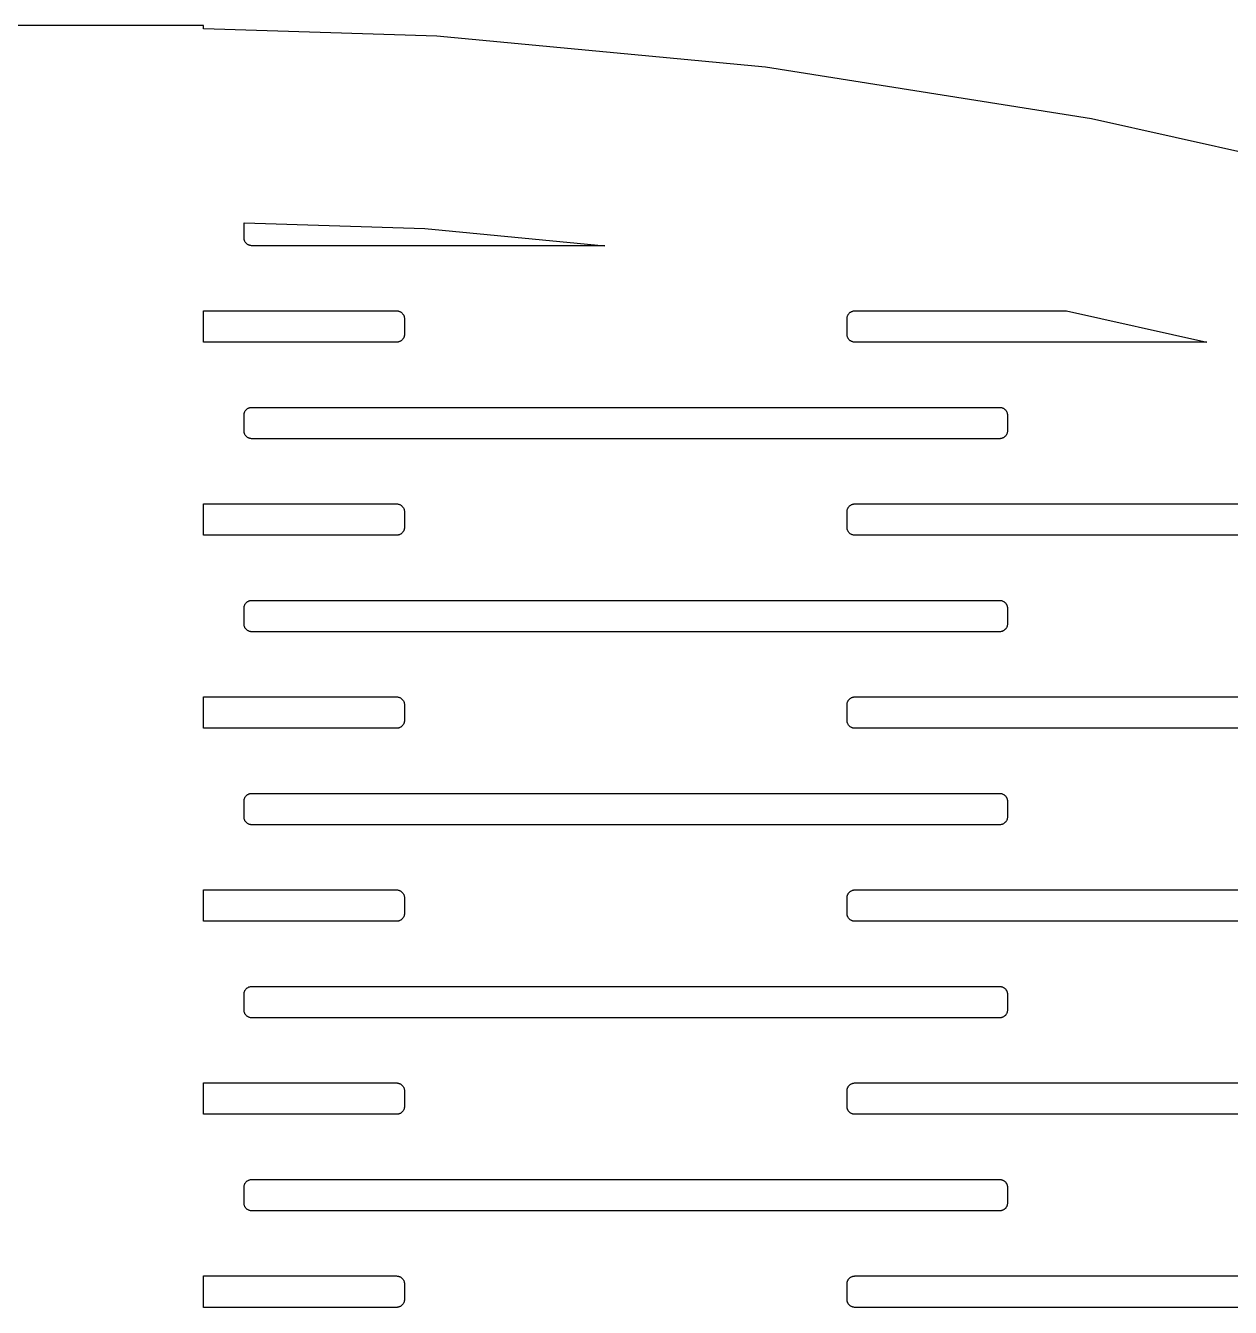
# Model space of a CAD drawing. Header units: metres. Extents: x -218 to 218, y -218 to 218.
# Drawn here: x -3.4 to 46.6, y 164.7 to 217.8 of the extents above; entities that cross this region are included whole.
import ezdxf

# ---------------------------------------------------------------- set-up
doc = ezdxf.new("R2010")
doc.units = ezdxf.units.M

msp = doc.modelspace()

# ---------------------------------------------------------------- linework, layer by layer
for p, q in [((4, 217.797), (-4, 217.797)), ((4, 217.671), (4, 217.797)), ((13.6756, 217.367), (4, 217.671)), ((27.2972, 216.08), (13.6756, 217.367)), ((40.8111, 213.939), (27.2972, 216.08)), ((54.164, 210.955), (40.8111, 213.939)), ((5.6778, 209.003), (5.6778, 209.619)), ((5.6778, 209.619), (13.1733, 209.383)), ((13.1733, 209.383), (20.6358, 208.678)), ((5.67844, 208.982), (5.6778, 209.003)), ((5.68036, 208.962), (5.67844, 208.982)), ((5.68355, 208.942), (5.68036, 208.962)), ((5.688, 208.922), (5.68355, 208.942)), ((5.6937, 208.902), (5.688, 208.922)), ((5.70061, 208.883), (5.6937, 208.902)), ((5.70872, 208.864), (5.70061, 208.883)), ((5.71799, 208.846), (5.70872, 208.864)), ((5.72838, 208.829), (5.71799, 208.846)), ((5.73987, 208.812), (5.72838, 208.829)), ((5.75238, 208.796), (5.73987, 208.812)), ((5.76587, 208.78), (5.75238, 208.796)), ((5.78032, 208.766), (5.76587, 208.78)), ((5.79562, 208.752), (5.78032, 208.766)), ((5.81177, 208.74), (5.79562, 208.752)), ((5.82864, 208.728), (5.81177, 208.74)), ((5.84622, 208.718), (5.82864, 208.728)), ((5.86441, 208.709), (5.84622, 208.718)), ((5.88315, 208.701), (5.86441, 208.709)), ((5.90236, 208.694), (5.88315, 208.701)), ((5.92197, 208.688), (5.90236, 208.694)), ((5.94189, 208.684), (5.92197, 208.688)), ((5.96205, 208.68), (5.94189, 208.684)), ((5.98239, 208.678), (5.96205, 208.68)), ((6.00279, 208.678), (5.98239, 208.678)), ((20.6358, 208.678), (6.00279, 208.678)), ((4, 204.678), (4, 205.978)), ((4, 205.978), (12.0028, 205.978)), ((12.0028, 205.978), (12.0232, 205.977)), ((12.0232, 205.977), (12.0435, 205.975)), ((12.0435, 205.975), (12.0637, 205.972)), ((12.0637, 205.972), (12.0836, 205.968)), ((12.0836, 205.968), (12.1032, 205.962)), ((12.1032, 205.962), (12.1224, 205.955)), ((12.1224, 205.955), (12.1412, 205.947)), ((12.1412, 205.947), (12.1594, 205.938)), ((12.1594, 205.938), (12.1769, 205.927)), ((12.1769, 205.927), (12.1938, 205.916)), ((12.1938, 205.916), (12.2099, 205.903)), ((12.2099, 205.903), (12.2253, 205.89)), ((12.2253, 205.89), (12.2397, 205.875)), ((12.2397, 205.875), (12.2532, 205.86)), ((12.2532, 205.86), (12.2657, 205.844)), ((12.2657, 205.844), (12.2772, 205.827)), ((12.2772, 205.827), (12.2876, 205.809)), ((12.2876, 205.809), (12.2969, 205.791)), ((12.2969, 205.791), (12.305, 205.772)), ((12.305, 205.772), (12.3119, 205.753)), ((12.3119, 205.753), (12.3176, 205.734)), ((12.3176, 205.734), (12.322, 205.714)), ((12.322, 205.714), (12.3252, 205.694)), ((12.3252, 205.694), (12.3271, 205.673)), ((12.3271, 205.673), (12.3278, 205.653)), ((12.3278, 205.653), (12.3278, 205.003)), ((30.6778, 205.653), (30.6784, 205.673)), ((30.6778, 205.003), (30.6778, 205.653)), ((30.6784, 205.673), (30.6804, 205.694)), ((30.6804, 205.694), (30.6835, 205.714)), ((30.6835, 205.714), (30.688, 205.734)), ((30.688, 205.734), (30.6937, 205.753)), ((30.6937, 205.753), (30.7006, 205.772)), ((30.7006, 205.772), (30.7087, 205.791)), ((30.7087, 205.791), (30.718, 205.809)), ((30.718, 205.809), (30.7284, 205.827)), ((30.7284, 205.827), (30.7399, 205.844)), ((30.7399, 205.844), (30.7524, 205.86)), ((30.7524, 205.86), (30.7659, 205.875)), ((30.7659, 205.875), (30.7803, 205.89)), ((30.7803, 205.89), (30.7956, 205.903)), ((30.7956, 205.903), (30.8118, 205.916)), ((30.8118, 205.916), (30.8286, 205.927)), ((30.8286, 205.927), (30.8462, 205.938)), ((30.8462, 205.938), (30.8644, 205.947)), ((30.8644, 205.947), (30.8831, 205.955)), ((30.8831, 205.955), (30.9024, 205.962)), ((30.9024, 205.962), (30.922, 205.968)), ((30.922, 205.968), (30.9419, 205.972)), ((30.9419, 205.972), (30.9621, 205.975)), ((30.9621, 205.975), (30.9824, 205.977)), ((30.9824, 205.977), (31.0028, 205.978)), ((31.0028, 205.978), (39.7743, 205.978)), ((39.7743, 205.978), (45.5901, 204.678)), ((12.0028, 204.678), (4, 204.678)), ((12.0232, 204.678), (12.0028, 204.678)), ((12.0435, 204.68), (12.0232, 204.678)), ((12.0637, 204.684), (12.0435, 204.68)), ((12.0836, 204.688), (12.0637, 204.684)), ((12.1032, 204.694), (12.0836, 204.688)), ((12.1224, 204.701), (12.1032, 204.694)), ((12.1412, 204.709), (12.1224, 204.701)), ((12.1594, 204.718), (12.1412, 204.709)), ((12.1769, 204.728), (12.1594, 204.718)), ((12.1938, 204.74), (12.1769, 204.728)), ((12.2099, 204.752), (12.1938, 204.74)), ((12.2253, 204.766), (12.2099, 204.752)), ((12.2397, 204.78), (12.2253, 204.766)), ((12.2532, 204.796), (12.2397, 204.78)), ((12.2657, 204.812), (12.2532, 204.796)), ((12.2772, 204.829), (12.2657, 204.812)), ((12.2876, 204.846), (12.2772, 204.829)), ((12.2969, 204.864), (12.2876, 204.846)), ((12.305, 204.883), (12.2969, 204.864)), ((12.3119, 204.902), (12.305, 204.883)), ((12.3176, 204.922), (12.3119, 204.902)), ((12.322, 204.942), (12.3176, 204.922)), ((12.3252, 204.962), (12.322, 204.942)), ((12.3271, 204.982), (12.3252, 204.962)), ((12.3278, 205.003), (12.3271, 204.982)), ((30.6784, 204.982), (30.6778, 205.003)), ((30.6804, 204.962), (30.6784, 204.982)), ((30.6835, 204.942), (30.6804, 204.962)), ((30.688, 204.922), (30.6835, 204.942)), ((30.6937, 204.902), (30.688, 204.922)), ((30.7006, 204.883), (30.6937, 204.902)), ((30.7087, 204.864), (30.7006, 204.883)), ((30.718, 204.846), (30.7087, 204.864)), ((30.7284, 204.829), (30.718, 204.846)), ((30.7399, 204.812), (30.7284, 204.829)), ((30.7524, 204.796), (30.7399, 204.812)), ((30.7659, 204.78), (30.7524, 204.796)), ((30.7803, 204.766), (30.7659, 204.78)), ((30.7956, 204.752), (30.7803, 204.766)), ((30.8118, 204.74), (30.7956, 204.752)), ((30.8286, 204.728), (30.8118, 204.74)), ((30.8462, 204.718), (30.8286, 204.728)), ((30.8644, 204.709), (30.8462, 204.718)), ((30.8831, 204.701), (30.8644, 204.709)), ((30.9024, 204.694), (30.8831, 204.701)), ((30.922, 204.688), (30.9024, 204.694)), ((30.9419, 204.684), (30.922, 204.688)), ((30.9621, 204.68), (30.9419, 204.684)), ((30.9824, 204.678), (30.9621, 204.68)), ((31.0028, 204.678), (30.9824, 204.678)), ((45.5901, 204.678), (31.0028, 204.678)), ((5.73987, 201.844), (5.75238, 201.86)), ((5.75238, 201.86), (5.76587, 201.875)), ((5.76587, 201.875), (5.78032, 201.89)), ((5.78032, 201.89), (5.79562, 201.903)), ((5.79562, 201.903), (5.81177, 201.916)), ((5.81177, 201.916), (5.82864, 201.927)), ((5.82864, 201.927), (5.84622, 201.938)), ((5.84622, 201.938), (5.86441, 201.947)), ((5.86441, 201.947), (5.88315, 201.955)), ((5.88315, 201.955), (5.90236, 201.962)), ((5.90236, 201.962), (5.92197, 201.968)), ((5.92197, 201.968), (5.94189, 201.972)), ((5.94189, 201.972), (5.96205, 201.975)), ((5.96205, 201.975), (5.98239, 201.977)), ((5.98239, 201.977), (6.00279, 201.978)), ((6.00279, 201.978), (37.0028, 201.978)), ((37.0028, 201.978), (37.0232, 201.977)), ((37.0232, 201.977), (37.0435, 201.975)), ((37.0435, 201.975), (37.0637, 201.972)), ((37.0637, 201.972), (37.0836, 201.968)), ((37.0836, 201.968), (37.1032, 201.962)), ((37.1032, 201.962), (37.1224, 201.955)), ((37.1224, 201.955), (37.1412, 201.947)), ((37.1412, 201.947), (37.1594, 201.938)), ((37.1594, 201.938), (37.1769, 201.927)), ((37.1769, 201.927), (37.1938, 201.916)), ((37.1938, 201.916), (37.21, 201.903)), ((37.21, 201.903), (37.2253, 201.89)), ((37.2253, 201.89), (37.2397, 201.875)), ((37.2397, 201.875), (37.2532, 201.86)), ((37.2532, 201.86), (37.2657, 201.844)), ((5.6778, 201.653), (5.67844, 201.673)), ((5.6778, 201.003), (5.6778, 201.653)), ((5.67844, 201.673), (5.68036, 201.694)), ((5.68036, 201.694), (5.68355, 201.714)), ((5.68355, 201.714), (5.688, 201.734)), ((5.688, 201.734), (5.6937, 201.753)), ((5.6937, 201.753), (5.70061, 201.772)), ((5.70061, 201.772), (5.70872, 201.791)), ((5.70872, 201.791), (5.71799, 201.809)), ((5.71799, 201.809), (5.72838, 201.827)), ((5.72838, 201.827), (5.73987, 201.844)), ((37.2657, 201.844), (37.2772, 201.827)), ((37.2772, 201.827), (37.2876, 201.809)), ((37.2876, 201.809), (37.2969, 201.791)), ((37.2969, 201.791), (37.305, 201.772)), ((37.305, 201.772), (37.3119, 201.753)), ((37.3119, 201.753), (37.3176, 201.734)), ((37.3176, 201.734), (37.322, 201.714)), ((37.322, 201.714), (37.3252, 201.694)), ((37.3252, 201.694), (37.3271, 201.673)), ((37.3271, 201.673), (37.3278, 201.653)), ((37.3278, 201.653), (37.3278, 201.003)), ((5.67844, 200.982), (5.6778, 201.003)), ((5.68036, 200.962), (5.67844, 200.982)), ((5.68355, 200.942), (5.68036, 200.962)), ((5.688, 200.922), (5.68355, 200.942)), ((5.6937, 200.902), (5.688, 200.922)), ((5.70061, 200.883), (5.6937, 200.902)), ((5.70872, 200.864), (5.70061, 200.883)), ((5.71799, 200.846), (5.70872, 200.864)), ((5.72838, 200.829), (5.71799, 200.846)), ((5.73987, 200.812), (5.72838, 200.829)), ((5.75238, 200.796), (5.73987, 200.812)), ((5.76587, 200.78), (5.75238, 200.796)), ((37.2532, 200.796), (37.2397, 200.78)), ((37.2657, 200.812), (37.2532, 200.796)), ((37.2772, 200.829), (37.2657, 200.812)), ((37.2876, 200.846), (37.2772, 200.829)), ((37.2969, 200.864), (37.2876, 200.846)), ((37.305, 200.883), (37.2969, 200.864)), ((37.3119, 200.902), (37.305, 200.883)), ((37.3176, 200.922), (37.3119, 200.902)), ((37.322, 200.942), (37.3176, 200.922)), ((37.3252, 200.962), (37.322, 200.942)), ((37.3271, 200.982), (37.3252, 200.962)), ((37.3278, 201.003), (37.3271, 200.982)), ((5.78032, 200.766), (5.76587, 200.78)), ((5.79562, 200.752), (5.78032, 200.766)), ((5.81177, 200.74), (5.79562, 200.752)), ((5.82864, 200.728), (5.81177, 200.74)), ((5.84622, 200.718), (5.82864, 200.728)), ((5.86441, 200.709), (5.84622, 200.718)), ((5.88315, 200.701), (5.86441, 200.709)), ((5.90236, 200.694), (5.88315, 200.701)), ((5.92197, 200.688), (5.90236, 200.694)), ((5.94189, 200.684), (5.92197, 200.688)), ((5.96205, 200.68), (5.94189, 200.684)), ((5.98239, 200.678), (5.96205, 200.68)), ((6.00279, 200.678), (5.98239, 200.678)), ((37.0028, 200.678), (6.00279, 200.678)), ((37.0232, 200.678), (37.0028, 200.678)), ((37.0435, 200.68), (37.0232, 200.678)), ((37.0637, 200.684), (37.0435, 200.68)), ((37.0836, 200.688), (37.0637, 200.684)), ((37.1032, 200.694), (37.0836, 200.688)), ((37.1224, 200.701), (37.1032, 200.694)), ((37.1412, 200.709), (37.1224, 200.701)), ((37.1594, 200.718), (37.1412, 200.709)), ((37.1769, 200.728), (37.1594, 200.718)), ((37.1938, 200.74), (37.1769, 200.728)), ((37.21, 200.752), (37.1938, 200.74)), ((37.2253, 200.766), (37.21, 200.752)), ((37.2397, 200.78), (37.2253, 200.766)), ((4, 196.678), (4, 197.978)), ((4, 197.978), (12.0028, 197.978)), ((12.0028, 197.978), (12.0232, 197.977)), ((12.0232, 197.977), (12.0435, 197.975)), ((12.0435, 197.975), (12.0637, 197.972)), ((12.0637, 197.972), (12.0836, 197.968)), ((12.0836, 197.968), (12.1032, 197.962)), ((12.1032, 197.962), (12.1224, 197.955)), ((12.1224, 197.955), (12.1412, 197.947)), ((12.1412, 197.947), (12.1594, 197.938)), ((12.1594, 197.938), (12.1769, 197.927)), ((12.1769, 197.927), (12.1938, 197.916)), ((12.1938, 197.916), (12.2099, 197.903)), ((12.2099, 197.903), (12.2253, 197.89)), ((12.2253, 197.89), (12.2397, 197.875)), ((12.2397, 197.875), (12.2532, 197.86)), ((12.2532, 197.86), (12.2657, 197.844)), ((12.2657, 197.844), (12.2772, 197.827)), ((12.2772, 197.827), (12.2876, 197.809)), ((12.2876, 197.809), (12.2969, 197.791)), ((12.2969, 197.791), (12.305, 197.772)), ((12.305, 197.772), (12.3119, 197.753)), ((12.3119, 197.753), (12.3176, 197.734)), ((12.3176, 197.734), (12.322, 197.714)), ((12.322, 197.714), (12.3252, 197.694)), ((12.3252, 197.694), (12.3271, 197.673)), ((12.3271, 197.673), (12.3278, 197.653)), ((12.3278, 197.653), (12.3278, 197.003)), ((30.6778, 197.653), (30.6784, 197.673)), ((30.6778, 197.003), (30.6778, 197.653)), ((30.6784, 197.673), (30.6804, 197.694)), ((30.6804, 197.694), (30.6835, 197.714)), ((30.6835, 197.714), (30.688, 197.734)), ((30.688, 197.734), (30.6937, 197.753)), ((30.6937, 197.753), (30.7006, 197.772)), ((30.7006, 197.772), (30.7087, 197.791)), ((30.7087, 197.791), (30.718, 197.809)), ((30.718, 197.809), (30.7284, 197.827)), ((30.7284, 197.827), (30.7399, 197.844)), ((30.7399, 197.844), (30.7524, 197.86)), ((30.7524, 197.86), (30.7659, 197.875)), ((30.7659, 197.875), (30.7803, 197.89)), ((30.7803, 197.89), (30.7956, 197.903)), ((30.7956, 197.903), (30.8118, 197.916)), ((30.8118, 197.916), (30.8286, 197.927)), ((30.8286, 197.927), (30.8462, 197.938)), ((30.8462, 197.938), (30.8644, 197.947)), ((30.8644, 197.947), (30.8831, 197.955)), ((30.8831, 197.955), (30.9024, 197.962)), ((30.9024, 197.962), (30.922, 197.968)), ((30.922, 197.968), (30.9419, 197.972)), ((30.9419, 197.972), (30.9621, 197.975)), ((30.9621, 197.975), (30.9824, 197.977)), ((30.9824, 197.977), (31.0028, 197.978)), ((31.0028, 197.978), (62.0028, 197.978)), ((12.0028, 196.678), (4, 196.678)), ((12.0232, 196.678), (12.0028, 196.678)), ((12.0435, 196.68), (12.0232, 196.678)), ((12.0637, 196.684), (12.0435, 196.68)), ((12.0836, 196.688), (12.0637, 196.684)), ((12.1032, 196.694), (12.0836, 196.688)), ((12.1224, 196.701), (12.1032, 196.694)), ((12.1412, 196.709), (12.1224, 196.701)), ((12.1594, 196.718), (12.1412, 196.709)), ((12.1769, 196.728), (12.1594, 196.718)), ((12.1938, 196.74), (12.1769, 196.728)), ((12.2099, 196.752), (12.1938, 196.74)), ((12.2253, 196.766), (12.2099, 196.752)), ((12.2397, 196.78), (12.2253, 196.766)), ((12.2532, 196.796), (12.2397, 196.78)), ((12.2657, 196.812), (12.2532, 196.796)), ((12.2772, 196.829), (12.2657, 196.812)), ((12.2876, 196.846), (12.2772, 196.829)), ((12.2969, 196.864), (12.2876, 196.846)), ((12.305, 196.883), (12.2969, 196.864)), ((12.3119, 196.902), (12.305, 196.883)), ((12.3176, 196.922), (12.3119, 196.902)), ((12.322, 196.942), (12.3176, 196.922)), ((12.3252, 196.962), (12.322, 196.942)), ((12.3271, 196.982), (12.3252, 196.962)), ((12.3278, 197.003), (12.3271, 196.982)), ((30.6784, 196.982), (30.6778, 197.003)), ((30.6804, 196.962), (30.6784, 196.982)), ((30.6835, 196.942), (30.6804, 196.962)), ((30.688, 196.922), (30.6835, 196.942)), ((30.6937, 196.902), (30.688, 196.922)), ((30.7006, 196.883), (30.6937, 196.902)), ((30.7087, 196.864), (30.7006, 196.883)), ((30.718, 196.846), (30.7087, 196.864)), ((30.7284, 196.829), (30.718, 196.846)), ((30.7399, 196.812), (30.7284, 196.829)), ((30.7524, 196.796), (30.7399, 196.812)), ((30.7659, 196.78), (30.7524, 196.796)), ((30.7803, 196.766), (30.7659, 196.78)), ((30.7956, 196.752), (30.7803, 196.766)), ((30.8118, 196.74), (30.7956, 196.752)), ((30.8286, 196.728), (30.8118, 196.74)), ((30.8462, 196.718), (30.8286, 196.728)), ((30.8644, 196.709), (30.8462, 196.718)), ((30.8831, 196.701), (30.8644, 196.709)), ((30.9024, 196.694), (30.8831, 196.701)), ((30.922, 196.688), (30.9024, 196.694)), ((30.9419, 196.684), (30.922, 196.688)), ((30.9621, 196.68), (30.9419, 196.684)), ((30.9824, 196.678), (30.9621, 196.68)), ((31.0028, 196.678), (30.9824, 196.678)), ((62.0028, 196.678), (31.0028, 196.678)), ((5.76587, 193.875), (5.78032, 193.89)), ((5.78032, 193.89), (5.79562, 193.903)), ((5.79562, 193.903), (5.81177, 193.916)), ((5.81177, 193.916), (5.82864, 193.927)), ((5.82864, 193.927), (5.84622, 193.938)), ((5.84622, 193.938), (5.86441, 193.947)), ((5.86441, 193.947), (5.88315, 193.955)), ((5.88315, 193.955), (5.90236, 193.962)), ((5.90236, 193.962), (5.92197, 193.968)), ((5.92197, 193.968), (5.94189, 193.972)), ((5.94189, 193.972), (5.96205, 193.975)), ((5.96205, 193.975), (5.98239, 193.977)), ((5.98239, 193.977), (6.00279, 193.978)), ((6.00279, 193.978), (37.0028, 193.978)), ((37.0028, 193.978), (37.0232, 193.977)), ((37.0232, 193.977), (37.0435, 193.975)), ((37.0435, 193.975), (37.0637, 193.972)), ((37.0637, 193.972), (37.0836, 193.968)), ((37.0836, 193.968), (37.1032, 193.962)), ((37.1032, 193.962), (37.1224, 193.955)), ((37.1224, 193.955), (37.1412, 193.947)), ((37.1412, 193.947), (37.1594, 193.938)), ((37.1594, 193.938), (37.1769, 193.927)), ((37.1769, 193.927), (37.1938, 193.916)), ((37.1938, 193.916), (37.21, 193.903)), ((37.21, 193.903), (37.2253, 193.89)), ((37.2253, 193.89), (37.2397, 193.875)), ((5.6778, 193.653), (5.67844, 193.673)), ((5.6778, 193.003), (5.6778, 193.653)), ((5.67844, 193.673), (5.68036, 193.694)), ((5.68036, 193.694), (5.68355, 193.714)), ((5.68355, 193.714), (5.688, 193.734)), ((5.688, 193.734), (5.6937, 193.753)), ((5.6937, 193.753), (5.70061, 193.772)), ((5.70061, 193.772), (5.70872, 193.791)), ((5.70872, 193.791), (5.71799, 193.809)), ((5.71799, 193.809), (5.72838, 193.827)), ((5.72838, 193.827), (5.73987, 193.844)), ((5.73987, 193.844), (5.75238, 193.86)), ((5.75238, 193.86), (5.76587, 193.875)), ((37.2397, 193.875), (37.2532, 193.86)), ((37.2532, 193.86), (37.2657, 193.844)), ((37.2657, 193.844), (37.2772, 193.827)), ((37.2772, 193.827), (37.2876, 193.809)), ((37.2876, 193.809), (37.2969, 193.791)), ((37.2969, 193.791), (37.305, 193.772)), ((37.305, 193.772), (37.3119, 193.753)), ((37.3119, 193.753), (37.3176, 193.734)), ((37.3176, 193.734), (37.322, 193.714)), ((37.322, 193.714), (37.3252, 193.694)), ((37.3252, 193.694), (37.3271, 193.673)), ((37.3271, 193.673), (37.3278, 193.653)), ((37.3278, 193.653), (37.3278, 193.003)), ((5.67844, 192.982), (5.6778, 193.003)), ((5.68036, 192.962), (5.67844, 192.982)), ((5.68355, 192.942), (5.68036, 192.962)), ((5.688, 192.922), (5.68355, 192.942)), ((5.6937, 192.902), (5.688, 192.922)), ((5.70061, 192.883), (5.6937, 192.902)), ((5.70872, 192.864), (5.70061, 192.883)), ((5.71799, 192.846), (5.70872, 192.864)), ((5.72838, 192.829), (5.71799, 192.846)), ((5.73987, 192.812), (5.72838, 192.829)), ((37.2772, 192.829), (37.2657, 192.812)), ((37.2876, 192.846), (37.2772, 192.829)), ((37.2969, 192.864), (37.2876, 192.846)), ((37.305, 192.883), (37.2969, 192.864)), ((37.3119, 192.902), (37.305, 192.883)), ((37.3176, 192.922), (37.3119, 192.902)), ((37.322, 192.942), (37.3176, 192.922)), ((37.3252, 192.962), (37.322, 192.942)), ((37.3271, 192.982), (37.3252, 192.962)), ((37.3278, 193.003), (37.3271, 192.982)), ((5.75238, 192.796), (5.73987, 192.812)), ((5.76587, 192.78), (5.75238, 192.796)), ((5.78032, 192.766), (5.76587, 192.78)), ((5.79562, 192.752), (5.78032, 192.766)), ((5.81177, 192.74), (5.79562, 192.752)), ((5.82864, 192.728), (5.81177, 192.74)), ((5.84622, 192.718), (5.82864, 192.728)), ((5.86441, 192.709), (5.84622, 192.718)), ((5.88315, 192.701), (5.86441, 192.709)), ((5.90236, 192.694), (5.88315, 192.701)), ((5.92197, 192.688), (5.90236, 192.694)), ((5.94189, 192.684), (5.92197, 192.688)), ((5.96205, 192.68), (5.94189, 192.684)), ((5.98239, 192.678), (5.96205, 192.68)), ((6.00279, 192.678), (5.98239, 192.678)), ((37.0028, 192.678), (6.00279, 192.678)), ((37.0232, 192.678), (37.0028, 192.678)), ((37.0435, 192.68), (37.0232, 192.678)), ((37.0637, 192.684), (37.0435, 192.68)), ((37.0836, 192.688), (37.0637, 192.684)), ((37.1032, 192.694), (37.0836, 192.688)), ((37.1224, 192.701), (37.1032, 192.694)), ((37.1412, 192.709), (37.1224, 192.701)), ((37.1594, 192.718), (37.1412, 192.709)), ((37.1769, 192.728), (37.1594, 192.718)), ((37.1938, 192.74), (37.1769, 192.728)), ((37.21, 192.752), (37.1938, 192.74)), ((37.2253, 192.766), (37.21, 192.752)), ((37.2397, 192.78), (37.2253, 192.766)), ((37.2532, 192.796), (37.2397, 192.78)), ((37.2657, 192.812), (37.2532, 192.796)), ((4, 188.678), (4, 189.978)), ((4, 189.978), (12.0028, 189.978)), ((12.0028, 189.978), (12.0232, 189.977)), ((12.0232, 189.977), (12.0435, 189.975)), ((12.0435, 189.975), (12.0637, 189.972)), ((12.0637, 189.972), (12.0836, 189.968)), ((12.0836, 189.968), (12.1032, 189.962)), ((12.1032, 189.962), (12.1224, 189.955)), ((12.1224, 189.955), (12.1412, 189.947)), ((12.1412, 189.947), (12.1594, 189.938)), ((12.1594, 189.938), (12.1769, 189.927)), ((12.1769, 189.927), (12.1938, 189.916)), ((12.1938, 189.916), (12.2099, 189.903)), ((12.2099, 189.903), (12.2253, 189.89)), ((12.2253, 189.89), (12.2397, 189.875)), ((12.2397, 189.875), (12.2532, 189.86)), ((12.2532, 189.86), (12.2657, 189.844)), ((12.2657, 189.844), (12.2772, 189.827)), ((12.2772, 189.827), (12.2876, 189.809)), ((12.2876, 189.809), (12.2969, 189.791)), ((12.2969, 189.791), (12.305, 189.772)), ((12.305, 189.772), (12.3119, 189.753)), ((12.3119, 189.753), (12.3176, 189.734)), ((12.3176, 189.734), (12.322, 189.714)), ((12.322, 189.714), (12.3252, 189.694)), ((12.3252, 189.694), (12.3271, 189.673)), ((12.3271, 189.673), (12.3278, 189.653)), ((12.3278, 189.653), (12.3278, 189.003)), ((30.6778, 189.653), (30.6784, 189.673)), ((30.6778, 189.003), (30.6778, 189.653)), ((30.6784, 189.673), (30.6804, 189.694)), ((30.6804, 189.694), (30.6835, 189.714)), ((30.6835, 189.714), (30.688, 189.734)), ((30.688, 189.734), (30.6937, 189.753)), ((30.6937, 189.753), (30.7006, 189.772)), ((30.7006, 189.772), (30.7087, 189.791)), ((30.7087, 189.791), (30.718, 189.809)), ((30.718, 189.809), (30.7284, 189.827)), ((30.7284, 189.827), (30.7399, 189.844)), ((30.7399, 189.844), (30.7524, 189.86)), ((30.7524, 189.86), (30.7659, 189.875)), ((30.7659, 189.875), (30.7803, 189.89)), ((30.7803, 189.89), (30.7956, 189.903)), ((30.7956, 189.903), (30.8118, 189.916)), ((30.8118, 189.916), (30.8286, 189.927)), ((30.8286, 189.927), (30.8462, 189.938)), ((30.8462, 189.938), (30.8644, 189.947)), ((30.8644, 189.947), (30.8831, 189.955)), ((30.8831, 189.955), (30.9024, 189.962)), ((30.9024, 189.962), (30.922, 189.968)), ((30.922, 189.968), (30.9419, 189.972)), ((30.9419, 189.972), (30.9621, 189.975)), ((30.9621, 189.975), (30.9824, 189.977)), ((30.9824, 189.977), (31.0028, 189.978)), ((31.0028, 189.978), (62.0028, 189.978)), ((12.0028, 188.678), (4, 188.678)), ((12.0232, 188.678), (12.0028, 188.678)), ((12.0435, 188.68), (12.0232, 188.678)), ((12.0637, 188.684), (12.0435, 188.68)), ((12.0836, 188.688), (12.0637, 188.684)), ((12.1032, 188.694), (12.0836, 188.688)), ((12.1224, 188.701), (12.1032, 188.694)), ((12.1412, 188.709), (12.1224, 188.701)), ((12.1594, 188.718), (12.1412, 188.709)), ((12.1769, 188.728), (12.1594, 188.718)), ((12.1938, 188.74), (12.1769, 188.728)), ((12.2099, 188.752), (12.1938, 188.74)), ((12.2253, 188.766), (12.2099, 188.752)), ((12.2397, 188.78), (12.2253, 188.766)), ((12.2532, 188.796), (12.2397, 188.78)), ((12.2657, 188.812), (12.2532, 188.796)), ((12.2772, 188.829), (12.2657, 188.812)), ((12.2876, 188.846), (12.2772, 188.829)), ((12.2969, 188.864), (12.2876, 188.846)), ((12.305, 188.883), (12.2969, 188.864)), ((12.3119, 188.902), (12.305, 188.883)), ((12.3176, 188.922), (12.3119, 188.902)), ((12.322, 188.942), (12.3176, 188.922)), ((12.3252, 188.962), (12.322, 188.942)), ((12.3271, 188.982), (12.3252, 188.962)), ((12.3278, 189.003), (12.3271, 188.982)), ((30.6784, 188.982), (30.6778, 189.003)), ((30.6804, 188.962), (30.6784, 188.982)), ((30.6835, 188.942), (30.6804, 188.962)), ((30.688, 188.922), (30.6835, 188.942)), ((30.6937, 188.902), (30.688, 188.922)), ((30.7006, 188.883), (30.6937, 188.902)), ((30.7087, 188.864), (30.7006, 188.883)), ((30.718, 188.846), (30.7087, 188.864)), ((30.7284, 188.829), (30.718, 188.846)), ((30.7399, 188.812), (30.7284, 188.829)), ((30.7524, 188.796), (30.7399, 188.812)), ((30.7659, 188.78), (30.7524, 188.796)), ((30.7803, 188.766), (30.7659, 188.78)), ((30.7956, 188.752), (30.7803, 188.766)), ((30.8118, 188.74), (30.7956, 188.752)), ((30.8286, 188.728), (30.8118, 188.74)), ((30.8462, 188.718), (30.8286, 188.728)), ((30.8644, 188.709), (30.8462, 188.718)), ((30.8831, 188.701), (30.8644, 188.709)), ((30.9024, 188.694), (30.8831, 188.701)), ((30.922, 188.688), (30.9024, 188.694)), ((30.9419, 188.684), (30.922, 188.688)), ((30.9621, 188.68), (30.9419, 188.684)), ((30.9824, 188.678), (30.9621, 188.68)), ((31.0028, 188.678), (30.9824, 188.678)), ((62.0028, 188.678), (31.0028, 188.678)), ((5.81177, 185.916), (5.82864, 185.927)), ((5.82864, 185.927), (5.84622, 185.938)), ((5.84622, 185.938), (5.86441, 185.947)), ((5.86441, 185.947), (5.88315, 185.955)), ((5.88315, 185.955), (5.90236, 185.962)), ((5.90236, 185.962), (5.92197, 185.968)), ((5.92197, 185.968), (5.94189, 185.972)), ((5.94189, 185.972), (5.96205, 185.975)), ((5.96205, 185.975), (5.98239, 185.977)), ((5.98239, 185.977), (6.00279, 185.978)), ((6.00279, 185.978), (37.0028, 185.978)), ((37.0028, 185.978), (37.0232, 185.977)), ((37.0232, 185.977), (37.0435, 185.975)), ((37.0435, 185.975), (37.0637, 185.972)), ((37.0637, 185.972), (37.0836, 185.968)), ((37.0836, 185.968), (37.1032, 185.962)), ((37.1032, 185.962), (37.1224, 185.955)), ((37.1224, 185.955), (37.1412, 185.947)), ((37.1412, 185.947), (37.1594, 185.938)), ((37.1594, 185.938), (37.1769, 185.927)), ((37.1769, 185.927), (37.1938, 185.916)), ((5.6778, 185.653), (5.67844, 185.673)), ((5.6778, 185.003), (5.6778, 185.653)), ((5.67844, 185.673), (5.68036, 185.694)), ((5.68036, 185.694), (5.68355, 185.714)), ((5.68355, 185.714), (5.688, 185.734)), ((5.688, 185.734), (5.6937, 185.753)), ((5.6937, 185.753), (5.70061, 185.772)), ((5.70061, 185.772), (5.70872, 185.791)), ((5.70872, 185.791), (5.71799, 185.809)), ((5.71799, 185.809), (5.72838, 185.827)), ((5.72838, 185.827), (5.73987, 185.844)), ((5.73987, 185.844), (5.75238, 185.86)), ((5.75238, 185.86), (5.76587, 185.875)), ((5.76587, 185.875), (5.78032, 185.89)), ((5.78032, 185.89), (5.79562, 185.903)), ((5.79562, 185.903), (5.81177, 185.916)), ((37.1938, 185.916), (37.21, 185.903)), ((37.21, 185.903), (37.2253, 185.89)), ((37.2253, 185.89), (37.2397, 185.875)), ((37.2397, 185.875), (37.2532, 185.86)), ((37.2532, 185.86), (37.2657, 185.844)), ((37.2657, 185.844), (37.2772, 185.827)), ((37.2772, 185.827), (37.2876, 185.809)), ((37.2876, 185.809), (37.2969, 185.791)), ((37.2969, 185.791), (37.305, 185.772)), ((37.305, 185.772), (37.3119, 185.753)), ((37.3119, 185.753), (37.3176, 185.734)), ((37.3176, 185.734), (37.322, 185.714)), ((37.322, 185.714), (37.3252, 185.694)), ((37.3252, 185.694), (37.3271, 185.673)), ((37.3271, 185.673), (37.3278, 185.653)), ((37.3278, 185.653), (37.3278, 185.003)), ((5.67844, 184.982), (5.6778, 185.003)), ((5.68036, 184.962), (5.67844, 184.982)), ((5.68355, 184.942), (5.68036, 184.962)), ((5.688, 184.922), (5.68355, 184.942)), ((5.6937, 184.902), (5.688, 184.922)), ((5.70061, 184.883), (5.6937, 184.902)), ((5.70872, 184.864), (5.70061, 184.883)), ((5.71799, 184.846), (5.70872, 184.864)), ((37.2969, 184.864), (37.2876, 184.846)), ((37.305, 184.883), (37.2969, 184.864)), ((37.3119, 184.902), (37.305, 184.883)), ((37.3176, 184.922), (37.3119, 184.902)), ((37.322, 184.942), (37.3176, 184.922)), ((37.3252, 184.962), (37.322, 184.942)), ((37.3271, 184.982), (37.3252, 184.962)), ((37.3278, 185.003), (37.3271, 184.982)), ((5.72838, 184.829), (5.71799, 184.846)), ((5.73987, 184.812), (5.72838, 184.829)), ((5.75238, 184.796), (5.73987, 184.812)), ((5.76587, 184.78), (5.75238, 184.796)), ((5.78032, 184.766), (5.76587, 184.78)), ((5.79562, 184.752), (5.78032, 184.766)), ((5.81177, 184.74), (5.79562, 184.752)), ((5.82864, 184.728), (5.81177, 184.74)), ((5.84622, 184.718), (5.82864, 184.728)), ((5.86441, 184.709), (5.84622, 184.718)), ((5.88315, 184.701), (5.86441, 184.709)), ((5.90236, 184.694), (5.88315, 184.701)), ((5.92197, 184.688), (5.90236, 184.694)), ((5.94189, 184.684), (5.92197, 184.688)), ((5.96205, 184.68), (5.94189, 184.684)), ((5.98239, 184.678), (5.96205, 184.68)), ((6.00279, 184.678), (5.98239, 184.678)), ((37.0028, 184.678), (6.00279, 184.678)), ((37.0232, 184.678), (37.0028, 184.678)), ((37.0435, 184.68), (37.0232, 184.678)), ((37.0637, 184.684), (37.0435, 184.68)), ((37.0836, 184.688), (37.0637, 184.684)), ((37.1032, 184.694), (37.0836, 184.688)), ((37.1224, 184.701), (37.1032, 184.694)), ((37.1412, 184.709), (37.1224, 184.701)), ((37.1594, 184.718), (37.1412, 184.709)), ((37.1769, 184.728), (37.1594, 184.718)), ((37.1938, 184.74), (37.1769, 184.728)), ((37.21, 184.752), (37.1938, 184.74)), ((37.2253, 184.766), (37.21, 184.752)), ((37.2397, 184.78), (37.2253, 184.766)), ((37.2532, 184.796), (37.2397, 184.78)), ((37.2657, 184.812), (37.2532, 184.796)), ((37.2772, 184.829), (37.2657, 184.812)), ((37.2876, 184.846), (37.2772, 184.829)), ((4, 180.678), (4, 181.978)), ((4, 181.978), (12.0028, 181.978)), ((12.0028, 181.978), (12.0232, 181.977)), ((12.0232, 181.977), (12.0435, 181.975)), ((12.0435, 181.975), (12.0637, 181.972)), ((12.0637, 181.972), (12.0836, 181.968)), ((12.0836, 181.968), (12.1032, 181.962)), ((12.1032, 181.962), (12.1224, 181.955)), ((12.1224, 181.955), (12.1412, 181.947)), ((12.1412, 181.947), (12.1594, 181.938)), ((12.1594, 181.938), (12.1769, 181.927)), ((12.1769, 181.927), (12.1938, 181.916)), ((12.1938, 181.916), (12.2099, 181.903)), ((12.2099, 181.903), (12.2253, 181.89)), ((12.2253, 181.89), (12.2397, 181.875)), ((12.2397, 181.875), (12.2532, 181.86)), ((12.2532, 181.86), (12.2657, 181.844)), ((12.2657, 181.844), (12.2772, 181.827)), ((12.2772, 181.827), (12.2876, 181.809)), ((12.2876, 181.809), (12.2969, 181.791)), ((12.2969, 181.791), (12.305, 181.772)), ((12.305, 181.772), (12.3119, 181.753)), ((12.3119, 181.753), (12.3176, 181.734)), ((12.3176, 181.734), (12.322, 181.714)), ((12.322, 181.714), (12.3252, 181.694)), ((12.3252, 181.694), (12.3271, 181.673)), ((12.3271, 181.673), (12.3278, 181.653)), ((30.6778, 181.653), (30.6784, 181.673)), ((30.6784, 181.673), (30.6804, 181.694)), ((30.6804, 181.694), (30.6835, 181.714)), ((30.6835, 181.714), (30.688, 181.734)), ((30.688, 181.734), (30.6937, 181.753)), ((30.6937, 181.753), (30.7006, 181.772)), ((30.7006, 181.772), (30.7087, 181.791)), ((30.7087, 181.791), (30.718, 181.809)), ((30.718, 181.809), (30.7284, 181.827)), ((30.7284, 181.827), (30.7399, 181.844)), ((30.7399, 181.844), (30.7524, 181.86)), ((30.7524, 181.86), (30.7659, 181.875)), ((30.7659, 181.875), (30.7803, 181.89)), ((30.7803, 181.89), (30.7956, 181.903)), ((30.7956, 181.903), (30.8118, 181.916)), ((30.8118, 181.916), (30.8286, 181.927)), ((30.8286, 181.927), (30.8462, 181.938)), ((30.8462, 181.938), (30.8644, 181.947)), ((30.8644, 181.947), (30.8831, 181.955)), ((30.8831, 181.955), (30.9024, 181.962)), ((30.9024, 181.962), (30.922, 181.968)), ((30.922, 181.968), (30.9419, 181.972)), ((30.9419, 181.972), (30.9621, 181.975)), ((30.9621, 181.975), (30.9824, 181.977)), ((30.9824, 181.977), (31.0028, 181.978)), ((31.0028, 181.978), (62.0028, 181.978)), ((12.3278, 181.653), (12.3278, 181.003)), ((30.6778, 181.003), (30.6778, 181.653)), ((12.0028, 180.678), (4, 180.678)), ((12.0232, 180.678), (12.0028, 180.678)), ((12.0435, 180.68), (12.0232, 180.678)), ((12.0637, 180.684), (12.0435, 180.68)), ((12.0836, 180.688), (12.0637, 180.684)), ((12.1032, 180.694), (12.0836, 180.688)), ((12.1224, 180.701), (12.1032, 180.694)), ((12.1412, 180.709), (12.1224, 180.701)), ((12.1594, 180.718), (12.1412, 180.709)), ((12.1769, 180.728), (12.1594, 180.718)), ((12.1938, 180.74), (12.1769, 180.728)), ((12.2099, 180.752), (12.1938, 180.74)), ((12.2253, 180.766), (12.2099, 180.752)), ((12.2397, 180.78), (12.2253, 180.766)), ((12.2532, 180.796), (12.2397, 180.78)), ((12.2657, 180.812), (12.2532, 180.796)), ((12.2772, 180.829), (12.2657, 180.812)), ((12.2876, 180.846), (12.2772, 180.829)), ((12.2969, 180.864), (12.2876, 180.846)), ((12.305, 180.883), (12.2969, 180.864)), ((12.3119, 180.902), (12.305, 180.883)), ((12.3176, 180.922), (12.3119, 180.902)), ((12.322, 180.942), (12.3176, 180.922)), ((12.3252, 180.962), (12.322, 180.942)), ((12.3271, 180.982), (12.3252, 180.962)), ((12.3278, 181.003), (12.3271, 180.982)), ((30.6784, 180.982), (30.6778, 181.003)), ((30.6804, 180.962), (30.6784, 180.982)), ((30.6835, 180.942), (30.6804, 180.962)), ((30.688, 180.922), (30.6835, 180.942)), ((30.6937, 180.902), (30.688, 180.922)), ((30.7006, 180.883), (30.6937, 180.902)), ((30.7087, 180.864), (30.7006, 180.883)), ((30.718, 180.846), (30.7087, 180.864)), ((30.7284, 180.829), (30.718, 180.846)), ((30.7399, 180.812), (30.7284, 180.829)), ((30.7524, 180.796), (30.7399, 180.812)), ((30.7659, 180.78), (30.7524, 180.796)), ((30.7803, 180.766), (30.7659, 180.78)), ((30.7956, 180.752), (30.7803, 180.766)), ((30.8118, 180.74), (30.7956, 180.752)), ((30.8286, 180.728), (30.8118, 180.74)), ((30.8462, 180.718), (30.8286, 180.728)), ((30.8644, 180.709), (30.8462, 180.718)), ((30.8831, 180.701), (30.8644, 180.709)), ((30.9024, 180.694), (30.8831, 180.701)), ((30.922, 180.688), (30.9024, 180.694)), ((30.9419, 180.684), (30.922, 180.688)), ((30.9621, 180.68), (30.9419, 180.684)), ((30.9824, 180.678), (30.9621, 180.68)), ((31.0028, 180.678), (30.9824, 180.678)), ((62.0028, 180.678), (31.0028, 180.678)), ((5.86441, 177.947), (5.88315, 177.955)), ((5.88315, 177.955), (5.90236, 177.962)), ((5.90236, 177.962), (5.92197, 177.968)), ((5.92197, 177.968), (5.94189, 177.972)), ((5.94189, 177.972), (5.96205, 177.975)), ((5.96205, 177.975), (5.98239, 177.977)), ((5.98239, 177.977), (6.00279, 177.978)), ((6.00279, 177.978), (37.0028, 177.978)), ((37.0028, 177.978), (37.0232, 177.977)), ((37.0232, 177.977), (37.0435, 177.975)), ((37.0435, 177.975), (37.0637, 177.972)), ((37.0637, 177.972), (37.0836, 177.968)), ((37.0836, 177.968), (37.1032, 177.962)), ((37.1032, 177.962), (37.1224, 177.955)), ((37.1224, 177.955), (37.1412, 177.947)), ((5.6778, 177.653), (5.67844, 177.673)), ((5.6778, 177.003), (5.6778, 177.653)), ((5.67844, 177.673), (5.68036, 177.694)), ((5.68036, 177.694), (5.68355, 177.714)), ((5.68355, 177.714), (5.688, 177.734)), ((5.688, 177.734), (5.6937, 177.753)), ((5.6937, 177.753), (5.70061, 177.772)), ((5.70061, 177.772), (5.70872, 177.791)), ((5.70872, 177.791), (5.71799, 177.809)), ((5.71799, 177.809), (5.72838, 177.827)), ((5.72838, 177.827), (5.73987, 177.844)), ((5.73987, 177.844), (5.75238, 177.86)), ((5.75238, 177.86), (5.76587, 177.875)), ((5.76587, 177.875), (5.78032, 177.89)), ((5.78032, 177.89), (5.79562, 177.903)), ((5.79562, 177.903), (5.81177, 177.916)), ((5.81177, 177.916), (5.82864, 177.927)), ((5.82864, 177.927), (5.84622, 177.938)), ((5.84622, 177.938), (5.86441, 177.947)), ((37.1412, 177.947), (37.1594, 177.938)), ((37.1594, 177.938), (37.1769, 177.927)), ((37.1769, 177.927), (37.1938, 177.916)), ((37.1938, 177.916), (37.21, 177.903)), ((37.21, 177.903), (37.2253, 177.89)), ((37.2253, 177.89), (37.2397, 177.875)), ((37.2397, 177.875), (37.2532, 177.86)), ((37.2532, 177.86), (37.2657, 177.844)), ((37.2657, 177.844), (37.2772, 177.827)), ((37.2772, 177.827), (37.2876, 177.809)), ((37.2876, 177.809), (37.2969, 177.791)), ((37.2969, 177.791), (37.305, 177.772)), ((37.305, 177.772), (37.3119, 177.753)), ((37.3119, 177.753), (37.3176, 177.734)), ((37.3176, 177.734), (37.322, 177.714)), ((37.322, 177.714), (37.3252, 177.694)), ((37.3252, 177.694), (37.3271, 177.673)), ((37.3271, 177.673), (37.3278, 177.653)), ((37.3278, 177.653), (37.3278, 177.003)), ((5.67844, 176.982), (5.6778, 177.003)), ((5.68036, 176.962), (5.67844, 176.982)), ((5.68355, 176.942), (5.68036, 176.962)), ((5.688, 176.922), (5.68355, 176.942)), ((5.6937, 176.902), (5.688, 176.922)), ((5.70061, 176.883), (5.6937, 176.902)), ((37.3119, 176.902), (37.305, 176.883)), ((37.3176, 176.922), (37.3119, 176.902)), ((37.322, 176.942), (37.3176, 176.922)), ((37.3252, 176.962), (37.322, 176.942)), ((37.3271, 176.982), (37.3252, 176.962)), ((37.3278, 177.003), (37.3271, 176.982)), ((5.70872, 176.864), (5.70061, 176.883)), ((5.71799, 176.846), (5.70872, 176.864)), ((5.72838, 176.829), (5.71799, 176.846)), ((5.73987, 176.812), (5.72838, 176.829)), ((5.75238, 176.796), (5.73987, 176.812)), ((5.76587, 176.78), (5.75238, 176.796)), ((5.78032, 176.766), (5.76587, 176.78)), ((5.79562, 176.752), (5.78032, 176.766)), ((5.81177, 176.74), (5.79562, 176.752)), ((5.82864, 176.728), (5.81177, 176.74)), ((5.84622, 176.718), (5.82864, 176.728)), ((5.86441, 176.709), (5.84622, 176.718)), ((5.88315, 176.701), (5.86441, 176.709)), ((5.90236, 176.694), (5.88315, 176.701)), ((5.92197, 176.688), (5.90236, 176.694)), ((5.94189, 176.684), (5.92197, 176.688)), ((5.96205, 176.68), (5.94189, 176.684)), ((5.98239, 176.678), (5.96205, 176.68)), ((6.00279, 176.678), (5.98239, 176.678)), ((37.0028, 176.678), (6.00279, 176.678)), ((37.0232, 176.678), (37.0028, 176.678)), ((37.0435, 176.68), (37.0232, 176.678)), ((37.0637, 176.684), (37.0435, 176.68)), ((37.0836, 176.688), (37.0637, 176.684)), ((37.1032, 176.694), (37.0836, 176.688)), ((37.1224, 176.701), (37.1032, 176.694)), ((37.1412, 176.709), (37.1224, 176.701)), ((37.1594, 176.718), (37.1412, 176.709)), ((37.1769, 176.728), (37.1594, 176.718)), ((37.1938, 176.74), (37.1769, 176.728)), ((37.21, 176.752), (37.1938, 176.74)), ((37.2253, 176.766), (37.21, 176.752)), ((37.2397, 176.78), (37.2253, 176.766)), ((37.2532, 176.796), (37.2397, 176.78)), ((37.2657, 176.812), (37.2532, 176.796)), ((37.2772, 176.829), (37.2657, 176.812)), ((37.2876, 176.846), (37.2772, 176.829)), ((37.2969, 176.864), (37.2876, 176.846)), ((37.305, 176.883), (37.2969, 176.864)), ((4, 172.678), (4, 173.978)), ((4, 173.978), (12.0028, 173.978)), ((12.0028, 173.978), (12.0232, 173.977)), ((12.0232, 173.977), (12.0435, 173.975)), ((12.0435, 173.975), (12.0637, 173.972)), ((12.0637, 173.972), (12.0836, 173.968)), ((12.0836, 173.968), (12.1032, 173.962)), ((12.1032, 173.962), (12.1224, 173.955)), ((12.1224, 173.955), (12.1412, 173.947)), ((12.1412, 173.947), (12.1594, 173.938)), ((12.1594, 173.938), (12.1769, 173.927)), ((12.1769, 173.927), (12.1938, 173.916)), ((12.1938, 173.916), (12.2099, 173.903)), ((12.2099, 173.903), (12.2253, 173.89)), ((12.2253, 173.89), (12.2397, 173.875)), ((12.2397, 173.875), (12.2532, 173.86)), ((12.2532, 173.86), (12.2657, 173.844)), ((12.2657, 173.844), (12.2772, 173.827)), ((12.2772, 173.827), (12.2876, 173.809)), ((12.2876, 173.809), (12.2969, 173.791)), ((12.2969, 173.791), (12.305, 173.772)), ((12.305, 173.772), (12.3119, 173.753)), ((12.3119, 173.753), (12.3176, 173.734)), ((12.3176, 173.734), (12.322, 173.714)), ((12.322, 173.714), (12.3252, 173.694)), ((30.6804, 173.694), (30.6835, 173.714)), ((30.6835, 173.714), (30.688, 173.734)), ((30.688, 173.734), (30.6937, 173.753)), ((30.6937, 173.753), (30.7006, 173.772)), ((30.7006, 173.772), (30.7087, 173.791)), ((30.7087, 173.791), (30.718, 173.809)), ((30.718, 173.809), (30.7284, 173.827)), ((30.7284, 173.827), (30.7399, 173.844)), ((30.7399, 173.844), (30.7524, 173.86)), ((30.7524, 173.86), (30.7659, 173.875)), ((30.7659, 173.875), (30.7803, 173.89)), ((30.7803, 173.89), (30.7956, 173.903)), ((30.7956, 173.903), (30.8118, 173.916)), ((30.8118, 173.916), (30.8286, 173.927)), ((30.8286, 173.927), (30.8462, 173.938)), ((30.8462, 173.938), (30.8644, 173.947)), ((30.8644, 173.947), (30.8831, 173.955)), ((30.8831, 173.955), (30.9024, 173.962)), ((30.9024, 173.962), (30.922, 173.968)), ((30.922, 173.968), (30.9419, 173.972)), ((30.9419, 173.972), (30.9621, 173.975)), ((30.9621, 173.975), (30.9824, 173.977)), ((30.9824, 173.977), (31.0028, 173.978)), ((31.0028, 173.978), (62.0028, 173.978)), ((12.3252, 173.694), (12.3271, 173.673)), ((12.3271, 173.673), (12.3278, 173.653)), ((12.3278, 173.653), (12.3278, 173.003)), ((30.6778, 173.653), (30.6784, 173.673)), ((30.6778, 173.003), (30.6778, 173.653)), ((30.6784, 173.673), (30.6804, 173.694)), ((12.0028, 172.678), (4, 172.678)), ((12.0232, 172.678), (12.0028, 172.678)), ((12.0435, 172.68), (12.0232, 172.678)), ((12.0637, 172.684), (12.0435, 172.68)), ((12.0836, 172.688), (12.0637, 172.684)), ((12.1032, 172.694), (12.0836, 172.688)), ((12.1224, 172.701), (12.1032, 172.694)), ((12.1412, 172.709), (12.1224, 172.701)), ((12.1594, 172.718), (12.1412, 172.709)), ((12.1769, 172.728), (12.1594, 172.718)), ((12.1938, 172.74), (12.1769, 172.728)), ((12.2099, 172.752), (12.1938, 172.74)), ((12.2253, 172.766), (12.2099, 172.752)), ((12.2397, 172.78), (12.2253, 172.766)), ((12.2532, 172.796), (12.2397, 172.78)), ((12.2657, 172.812), (12.2532, 172.796)), ((12.2772, 172.829), (12.2657, 172.812)), ((12.2876, 172.846), (12.2772, 172.829)), ((12.2969, 172.864), (12.2876, 172.846)), ((12.305, 172.883), (12.2969, 172.864)), ((12.3119, 172.902), (12.305, 172.883)), ((12.3176, 172.922), (12.3119, 172.902)), ((12.322, 172.942), (12.3176, 172.922)), ((12.3252, 172.962), (12.322, 172.942)), ((12.3271, 172.982), (12.3252, 172.962)), ((12.3278, 173.003), (12.3271, 172.982)), ((30.6784, 172.982), (30.6778, 173.003)), ((30.6804, 172.962), (30.6784, 172.982)), ((30.6835, 172.942), (30.6804, 172.962)), ((30.688, 172.922), (30.6835, 172.942)), ((30.6937, 172.902), (30.688, 172.922)), ((30.7006, 172.883), (30.6937, 172.902)), ((30.7087, 172.864), (30.7006, 172.883)), ((30.718, 172.846), (30.7087, 172.864)), ((30.7284, 172.829), (30.718, 172.846)), ((30.7399, 172.812), (30.7284, 172.829)), ((30.7524, 172.796), (30.7399, 172.812)), ((30.7659, 172.78), (30.7524, 172.796)), ((30.7803, 172.766), (30.7659, 172.78)), ((30.7956, 172.752), (30.7803, 172.766)), ((30.8118, 172.74), (30.7956, 172.752)), ((30.8286, 172.728), (30.8118, 172.74)), ((30.8462, 172.718), (30.8286, 172.728)), ((30.8644, 172.709), (30.8462, 172.718)), ((30.8831, 172.701), (30.8644, 172.709)), ((30.9024, 172.694), (30.8831, 172.701)), ((30.922, 172.688), (30.9024, 172.694)), ((30.9419, 172.684), (30.922, 172.688)), ((30.9621, 172.68), (30.9419, 172.684)), ((30.9824, 172.678), (30.9621, 172.68)), ((31.0028, 172.678), (30.9824, 172.678)), ((62.0028, 172.678), (31.0028, 172.678)), ((5.6778, 169.653), (5.67844, 169.673)), ((5.6778, 169.003), (5.6778, 169.653)), ((5.67844, 169.673), (5.68036, 169.694)), ((5.68036, 169.694), (5.68355, 169.714)), ((5.68355, 169.714), (5.688, 169.734)), ((5.688, 169.734), (5.6937, 169.753)), ((5.6937, 169.753), (5.70061, 169.772)), ((5.70061, 169.772), (5.70872, 169.791)), ((5.70872, 169.791), (5.71799, 169.809)), ((5.71799, 169.809), (5.72838, 169.827)), ((5.72838, 169.827), (5.73987, 169.844)), ((5.73987, 169.844), (5.75238, 169.86)), ((5.75238, 169.86), (5.76587, 169.875)), ((5.76587, 169.875), (5.78032, 169.89)), ((5.78032, 169.89), (5.79562, 169.903)), ((5.79562, 169.903), (5.81177, 169.916)), ((5.81177, 169.916), (5.82864, 169.927)), ((5.82864, 169.927), (5.84622, 169.938)), ((5.84622, 169.938), (5.86441, 169.947)), ((5.86441, 169.947), (5.88315, 169.955)), ((5.88315, 169.955), (5.90236, 169.962)), ((5.90236, 169.962), (5.92197, 169.968)), ((5.92197, 169.968), (5.94189, 169.972)), ((5.94189, 169.972), (5.96205, 169.975)), ((5.96205, 169.975), (5.98239, 169.977)), ((5.98239, 169.977), (6.00279, 169.978)), ((6.00279, 169.978), (37.0028, 169.978)), ((37.0028, 169.978), (37.0232, 169.977)), ((37.0232, 169.977), (37.0435, 169.975)), ((37.0435, 169.975), (37.0637, 169.972)), ((37.0637, 169.972), (37.0836, 169.968)), ((37.0836, 169.968), (37.1032, 169.962)), ((37.1032, 169.962), (37.1224, 169.955)), ((37.1224, 169.955), (37.1412, 169.947)), ((37.1412, 169.947), (37.1594, 169.938)), ((37.1594, 169.938), (37.1769, 169.927)), ((37.1769, 169.927), (37.1938, 169.916)), ((37.1938, 169.916), (37.21, 169.903)), ((37.21, 169.903), (37.2253, 169.89)), ((37.2253, 169.89), (37.2397, 169.875)), ((37.2397, 169.875), (37.2532, 169.86)), ((37.2532, 169.86), (37.2657, 169.844)), ((37.2657, 169.844), (37.2772, 169.827)), ((37.2772, 169.827), (37.2876, 169.809)), ((37.2876, 169.809), (37.2969, 169.791)), ((37.2969, 169.791), (37.305, 169.772)), ((37.305, 169.772), (37.3119, 169.753)), ((37.3119, 169.753), (37.3176, 169.734)), ((37.3176, 169.734), (37.322, 169.714)), ((37.322, 169.714), (37.3252, 169.694)), ((37.3252, 169.694), (37.3271, 169.673)), ((37.3271, 169.673), (37.3278, 169.653)), ((37.3278, 169.653), (37.3278, 169.003)), ((5.67844, 168.982), (5.6778, 169.003)), ((5.68036, 168.962), (5.67844, 168.982)), ((5.68355, 168.942), (5.68036, 168.962)), ((5.688, 168.922), (5.68355, 168.942)), ((5.6937, 168.902), (5.688, 168.922)), ((37.3176, 168.922), (37.3119, 168.902)), ((37.322, 168.942), (37.3176, 168.922)), ((37.3252, 168.962), (37.322, 168.942)), ((37.3271, 168.982), (37.3252, 168.962)), ((37.3278, 169.003), (37.3271, 168.982)), ((5.70061, 168.883), (5.6937, 168.902)), ((5.70872, 168.864), (5.70061, 168.883)), ((5.71799, 168.846), (5.70872, 168.864)), ((5.72838, 168.829), (5.71799, 168.846)), ((5.73987, 168.812), (5.72838, 168.829)), ((5.75238, 168.796), (5.73987, 168.812)), ((5.76587, 168.78), (5.75238, 168.796)), ((5.78032, 168.766), (5.76587, 168.78)), ((5.79562, 168.752), (5.78032, 168.766)), ((5.81177, 168.74), (5.79562, 168.752)), ((5.82864, 168.728), (5.81177, 168.74)), ((5.84622, 168.718), (5.82864, 168.728)), ((5.86441, 168.709), (5.84622, 168.718)), ((5.88315, 168.701), (5.86441, 168.709)), ((5.90236, 168.694), (5.88315, 168.701)), ((5.92197, 168.688), (5.90236, 168.694)), ((5.94189, 168.684), (5.92197, 168.688)), ((5.96205, 168.68), (5.94189, 168.684)), ((5.98239, 168.678), (5.96205, 168.68)), ((6.00279, 168.678), (5.98239, 168.678)), ((37.0028, 168.678), (6.00279, 168.678)), ((37.0232, 168.678), (37.0028, 168.678)), ((37.0435, 168.68), (37.0232, 168.678)), ((37.0637, 168.684), (37.0435, 168.68)), ((37.0836, 168.688), (37.0637, 168.684)), ((37.1032, 168.694), (37.0836, 168.688)), ((37.1224, 168.701), (37.1032, 168.694)), ((37.1412, 168.709), (37.1224, 168.701)), ((37.1594, 168.718), (37.1412, 168.709)), ((37.1769, 168.728), (37.1594, 168.718)), ((37.1938, 168.74), (37.1769, 168.728)), ((37.21, 168.752), (37.1938, 168.74)), ((37.2253, 168.766), (37.21, 168.752)), ((37.2397, 168.78), (37.2253, 168.766)), ((37.2532, 168.796), (37.2397, 168.78)), ((37.2657, 168.812), (37.2532, 168.796)), ((37.2772, 168.829), (37.2657, 168.812)), ((37.2876, 168.846), (37.2772, 168.829)), ((37.2969, 168.864), (37.2876, 168.846)), ((37.305, 168.883), (37.2969, 168.864)), ((37.3119, 168.902), (37.305, 168.883)), ((4, 164.678), (4, 165.978)), ((4, 165.978), (12.0028, 165.978)), ((12.0028, 165.978), (12.0232, 165.977)), ((12.0232, 165.977), (12.0435, 165.975)), ((12.0435, 165.975), (12.0637, 165.972)), ((12.0637, 165.972), (12.0836, 165.968)), ((12.0836, 165.968), (12.1032, 165.962)), ((12.1032, 165.962), (12.1224, 165.955)), ((12.1224, 165.955), (12.1412, 165.947)), ((12.1412, 165.947), (12.1594, 165.938)), ((12.1594, 165.938), (12.1769, 165.927)), ((12.1769, 165.927), (12.1938, 165.916)), ((12.1938, 165.916), (12.2099, 165.903)), ((12.2099, 165.903), (12.2253, 165.89)), ((12.2253, 165.89), (12.2397, 165.875)), ((12.2397, 165.875), (12.2532, 165.86)), ((12.2532, 165.86), (12.2657, 165.844)), ((12.2657, 165.844), (12.2772, 165.827)), ((12.2772, 165.827), (12.2876, 165.809)), ((12.2876, 165.809), (12.2969, 165.791)), ((12.2969, 165.791), (12.305, 165.772)), ((12.305, 165.772), (12.3119, 165.753)), ((12.3119, 165.753), (12.3176, 165.734)), ((12.3176, 165.734), (12.322, 165.714)), ((30.6835, 165.714), (30.688, 165.734)), ((30.688, 165.734), (30.6937, 165.753)), ((30.6937, 165.753), (30.7006, 165.772)), ((30.7006, 165.772), (30.7087, 165.791)), ((30.7087, 165.791), (30.718, 165.809)), ((30.718, 165.809), (30.7284, 165.827)), ((30.7284, 165.827), (30.7399, 165.844)), ((30.7399, 165.844), (30.7524, 165.86)), ((30.7524, 165.86), (30.7659, 165.875)), ((30.7659, 165.875), (30.7803, 165.89)), ((30.7803, 165.89), (30.7956, 165.903)), ((30.7956, 165.903), (30.8118, 165.916)), ((30.8118, 165.916), (30.8286, 165.927)), ((30.8286, 165.927), (30.8462, 165.938)), ((30.8462, 165.938), (30.8644, 165.947)), ((30.8644, 165.947), (30.8831, 165.955)), ((30.8831, 165.955), (30.9024, 165.962)), ((30.9024, 165.962), (30.922, 165.968)), ((30.922, 165.968), (30.9419, 165.972)), ((30.9419, 165.972), (30.9621, 165.975)), ((30.9621, 165.975), (30.9824, 165.977)), ((30.9824, 165.977), (31.0028, 165.978)), ((31.0028, 165.978), (62.0028, 165.978)), ((12.322, 165.714), (12.3252, 165.694)), ((12.3252, 165.694), (12.3271, 165.673)), ((12.3271, 165.673), (12.3278, 165.653)), ((12.3278, 165.653), (12.3278, 165.003)), ((30.6778, 165.653), (30.6784, 165.673)), ((30.6778, 165.003), (30.6778, 165.653)), ((30.6784, 165.673), (30.6804, 165.694)), ((30.6804, 165.694), (30.6835, 165.714)), ((12.0028, 164.678), (4, 164.678)), ((12.0232, 164.678), (12.0028, 164.678)), ((12.0435, 164.68), (12.0232, 164.678)), ((12.0637, 164.684), (12.0435, 164.68)), ((12.0836, 164.688), (12.0637, 164.684)), ((12.1032, 164.694), (12.0836, 164.688)), ((12.1224, 164.701), (12.1032, 164.694)), ((12.1412, 164.709), (12.1224, 164.701)), ((12.1594, 164.718), (12.1412, 164.709)), ((12.1769, 164.728), (12.1594, 164.718)), ((12.1938, 164.74), (12.1769, 164.728)), ((12.2099, 164.752), (12.1938, 164.74)), ((12.2253, 164.766), (12.2099, 164.752)), ((12.2397, 164.78), (12.2253, 164.766)), ((12.2532, 164.796), (12.2397, 164.78)), ((12.2657, 164.812), (12.2532, 164.796)), ((12.2772, 164.829), (12.2657, 164.812)), ((12.2876, 164.846), (12.2772, 164.829)), ((12.2969, 164.864), (12.2876, 164.846)), ((12.305, 164.883), (12.2969, 164.864)), ((12.3119, 164.902), (12.305, 164.883)), ((12.3176, 164.922), (12.3119, 164.902)), ((12.322, 164.942), (12.3176, 164.922)), ((12.3252, 164.962), (12.322, 164.942)), ((12.3271, 164.982), (12.3252, 164.962)), ((12.3278, 165.003), (12.3271, 164.982)), ((30.6784, 164.982), (30.6778, 165.003)), ((30.6804, 164.962), (30.6784, 164.982)), ((30.6835, 164.942), (30.6804, 164.962)), ((30.688, 164.922), (30.6835, 164.942)), ((30.6937, 164.902), (30.688, 164.922)), ((30.7006, 164.883), (30.6937, 164.902)), ((30.7087, 164.864), (30.7006, 164.883)), ((30.718, 164.846), (30.7087, 164.864)), ((30.7284, 164.829), (30.718, 164.846)), ((30.7399, 164.812), (30.7284, 164.829)), ((30.7524, 164.796), (30.7399, 164.812)), ((30.7659, 164.78), (30.7524, 164.796)), ((30.7803, 164.766), (30.7659, 164.78)), ((30.7956, 164.752), (30.7803, 164.766)), ((30.8118, 164.74), (30.7956, 164.752)), ((30.8286, 164.728), (30.8118, 164.74)), ((30.8462, 164.718), (30.8286, 164.728)), ((30.8644, 164.709), (30.8462, 164.718)), ((30.8831, 164.701), (30.8644, 164.709)), ((30.9024, 164.694), (30.8831, 164.701)), ((30.922, 164.688), (30.9024, 164.694)), ((30.9419, 164.684), (30.922, 164.688)), ((30.9621, 164.68), (30.9419, 164.684)), ((30.9824, 164.678), (30.9621, 164.68)), ((31.0028, 164.678), (30.9824, 164.678)), ((62.0028, 164.678), (31.0028, 164.678))]:
    msp.add_line(p, q)

doc.saveas('drawing.dxf')
